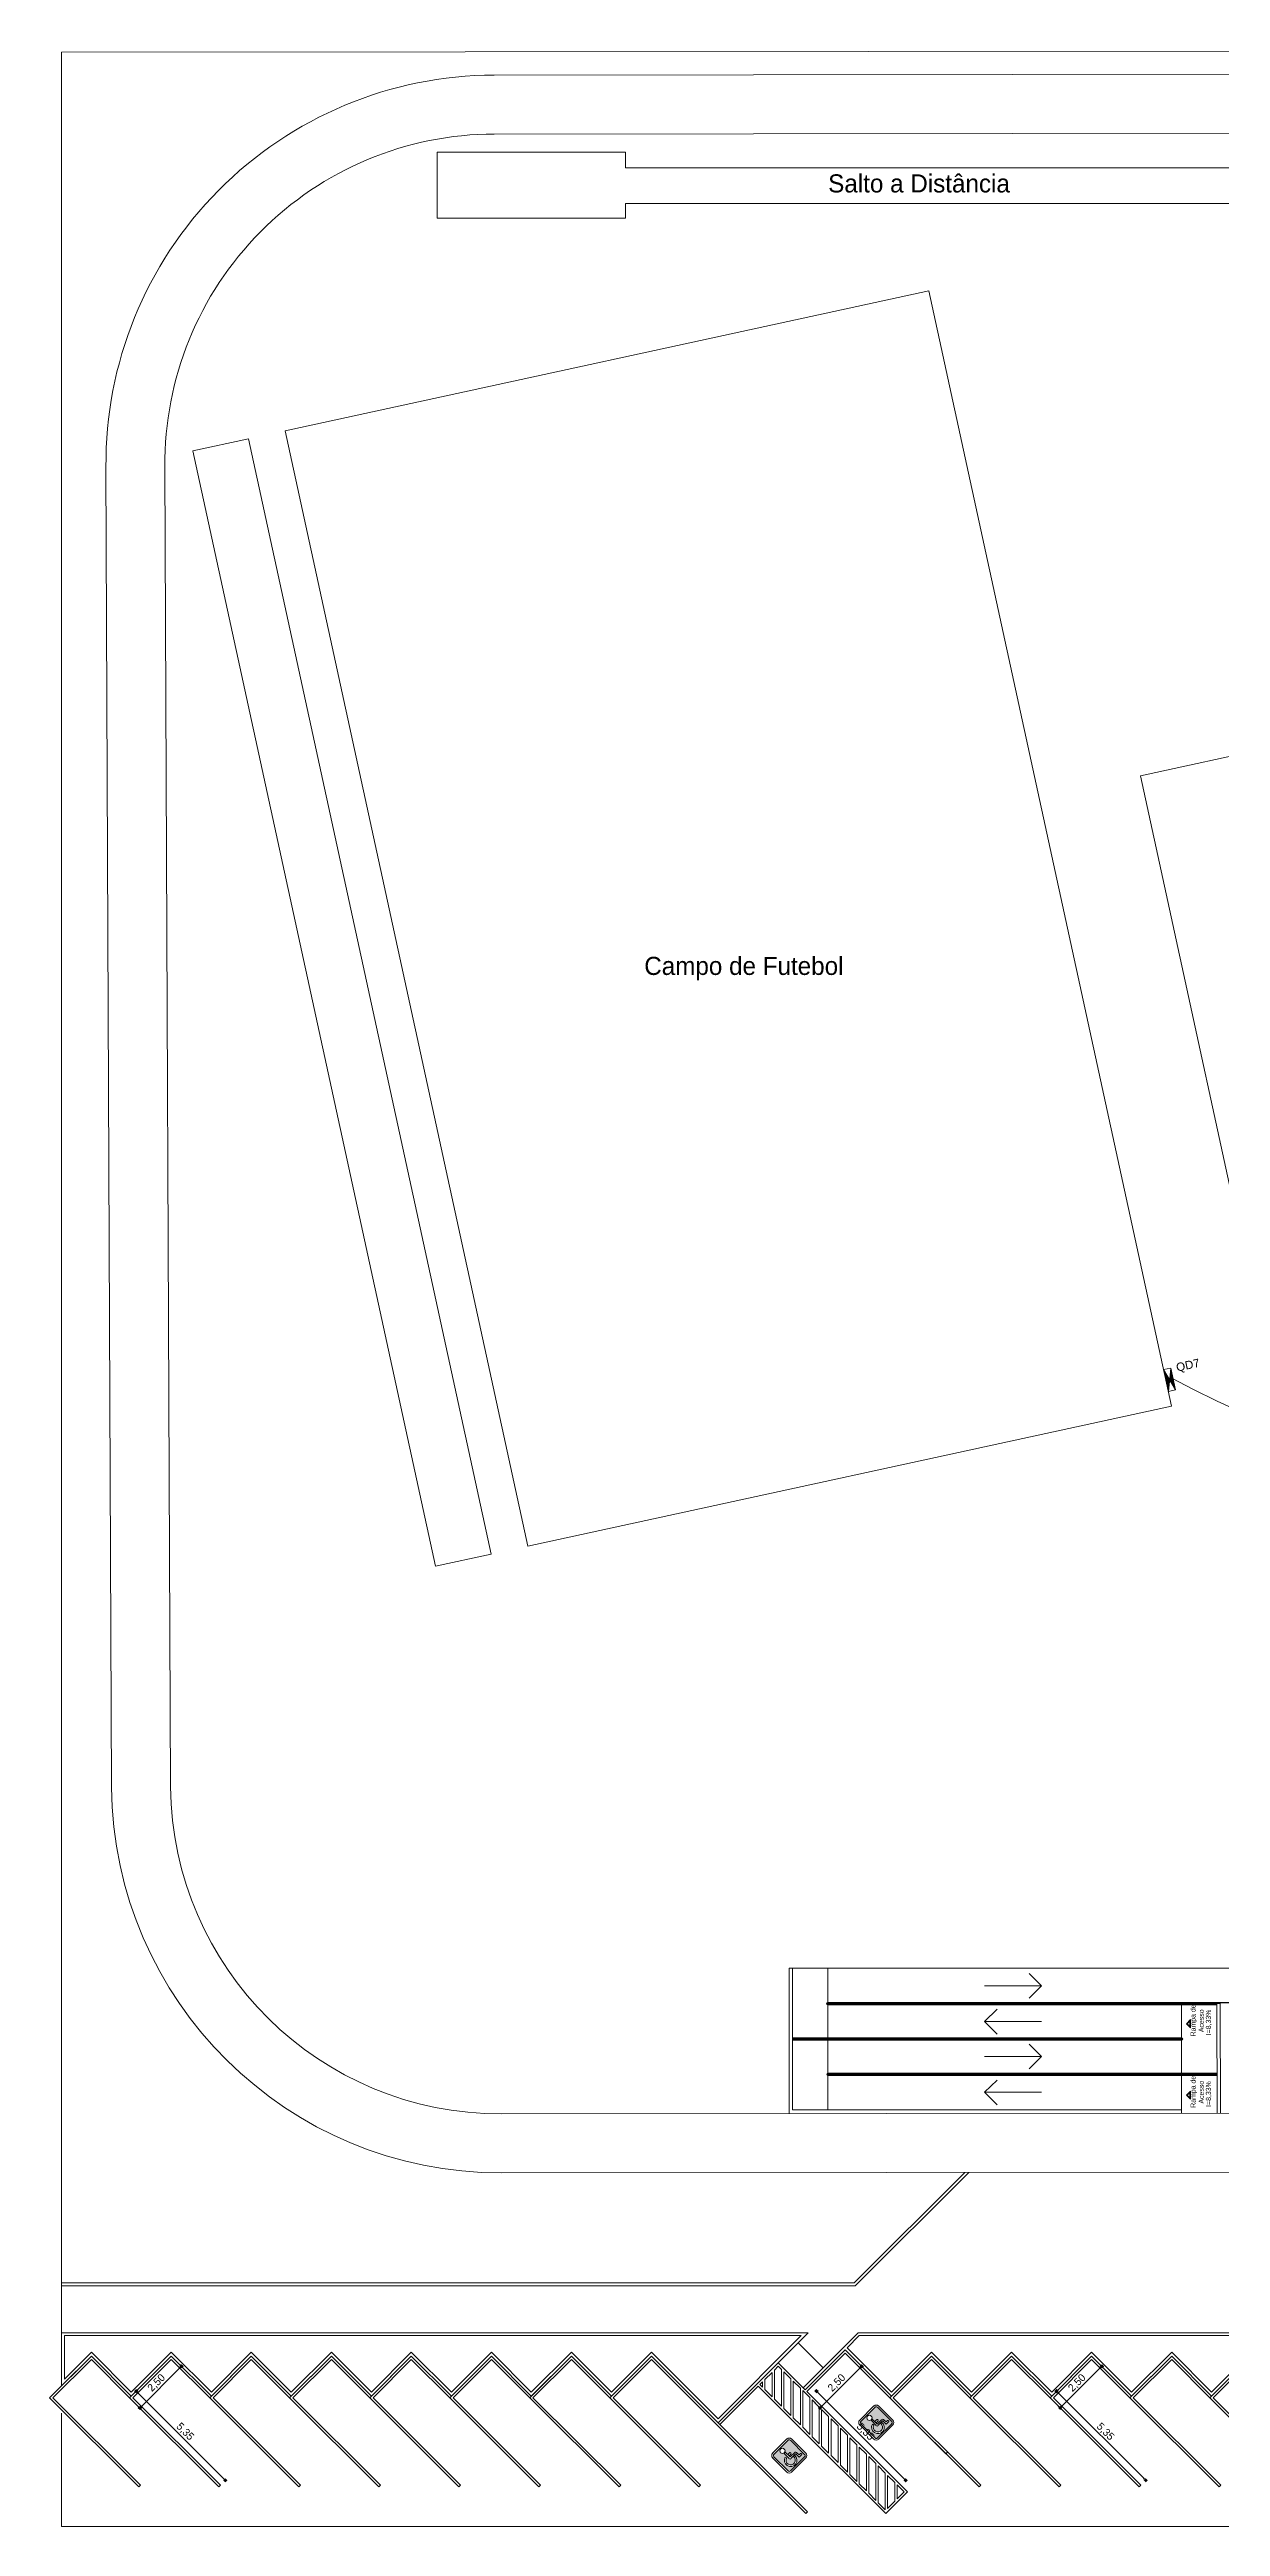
# Model space of a CAD drawing. Header units: millimetres. Extents: x -395 to 1008, y 9 to 692.
# Drawn here: x -394.8 to -345.1, y 9.3 to 114.4 of the extents above; entities that cross this region are included whole.
import ezdxf

# ---------------------------------------------------------------- set-up
doc = ezdxf.new("R2010")
doc.units = ezdxf.units.MM
doc.header["$LTSCALE"] = 0.1
doc.header["$MEASUREMENT"] = 0
doc.layers.get('0').update_dxf_attribs({"color": 5})
for name, color, linetype, lineweight in [('.10 ultra fina', 240, 'Continuous', 5), ('.15', 150, 'Continuous', 15), ('.20', 130, 'Continuous', 5), ('.40 Interno parede', 27, 'Continuous', 5)]:
    doc.layers.add(name, color=color, linetype=linetype, lineweight=lineweight)
doc.styles.add('Arial', font='arial.ttf')
doc.styles.add('Texto Wilian', font='himalaya.ttf')

# ---------------------------------------------------------------- blocks, each defined once
blk = doc.blocks.new('etwew')
at = {"layer": '.10 ultra fina', "lineweight": 5}
h = blk.add_hatch(color=240, dxfattribs=at)
h.dxf.hatch_style = 1
h.paths.add_polyline_path([(346.8, 90.87), (346.8, 90.52), (346.63, 90.69)])
h.paths.add_polyline_path([(346.78, 90.8), (346.67, 90.69), (346.78, 90.59)], flags=16)
h = blk.add_hatch(color=240, dxfattribs=at)
h.dxf.hatch_style = 1
h.paths.add_polyline_path([(346.8, 87.83), (346.8, 87.48), (346.63, 87.66)])
h.paths.add_polyline_path([(346.78, 87.76), (346.67, 87.66), (346.78, 87.55)], flags=16)
h = blk.add_hatch(color=240, dxfattribs=at)
h.dxf.hatch_style = 1
h.paths.add_polyline_path([(333.53, 74.42, 0.414214), (333.43, 74.42), (332.83, 73.81, 0.414214), (332.83, 73.71), (333.43, 73.11, 0.414214), (333.53, 73.11), (334.14, 73.71, 0.414214), (334.14, 73.81)])
h.paths.add_polyline_path([(333.81, 73.88), (333.9, 73.79), (333.96, 73.85, -1), (334, 73.79), (333.9, 73.69), (333.76, 73.83, 0.290137), (333.75, 73.83), (333.54, 73.63, -0.358913), (333.48, 73.63), (333.27, 73.85, -0.241455), (333.31, 73.9), (333.42, 73.8), (333.51, 73.89, -0.485227), (333.56, 73.84), (333.47, 73.75), (333.52, 73.7), (333.7, 73.88, -0.414214)], flags=16)
h.paths.add_polyline_path([(333.11, 73.89, -1), (333.27, 74.04, -1)], flags=16)
h.paths.add_polyline_path([(333.71, 73.76, -2.149116), (333.31, 73.69, -0.384166), (333.37, 73.65, 2.200852), (333.67, 73.71, -0.25666)], flags=16)
h = blk.add_hatch(color=240, dxfattribs=at)
h.dxf.hatch_style = 1
h.paths.add_polyline_path([(329.84, 73.02, 0.414214), (329.74, 73.02), (329.13, 72.41, 0.414214), (329.13, 72.31), (329.74, 71.71, 0.414214), (329.84, 71.71), (330.44, 72.31, 0.414214), (330.44, 72.41)])
h.paths.add_polyline_path([(330.11, 72.48), (330.21, 72.39), (330.27, 72.45, -1), (330.31, 72.39), (330.21, 72.29), (330.07, 72.43, 0.290137), (330.05, 72.43), (329.85, 72.23, -0.358913), (329.79, 72.23), (329.57, 72.45, -0.241455), (329.62, 72.5), (329.73, 72.4), (329.82, 72.49, -0.485227), (329.87, 72.44), (329.78, 72.35), (329.83, 72.3), (330.01, 72.48, -0.414214)], flags=16)
h.paths.add_polyline_path([(329.42, 72.49, -1), (329.58, 72.64, -1)], flags=16)
h.paths.add_polyline_path([(330.02, 72.36, -2.149116), (329.62, 72.29, -0.384166), (329.68, 72.25, 2.200852), (329.97, 72.31, -0.25666)], flags=16)
at = {"layer": '.10 ultra fina', "color": 240, "lineweight": 5}
for p, q in [((420.93, 174.47), (298.93, 174.36)), ((298.93, 174.36), (298.93, 77.57)), ((394.27, 173.47), (317.27, 173.39)), ((394.28, 170.97), (317.28, 170.89)), ((322.85, 170.12), (314.85, 170.12)), ((314.85, 170.12), (314.85, 167.32)), ((322.85, 169.46), (322.85, 170.12)), ((362.85, 169.46), (322.85, 169.46)), ((314.85, 167.32), (322.85, 167.32)), ((322.85, 167.32), (322.85, 167.94)), ((322.85, 167.94), (362.85, 167.94)), ((308.41, 158.3), (335.71, 164.23)), ((335.71, 164.23), (346, 116.9)), ((304.5, 157.45), (306.85, 157.96)), ((306.85, 157.96), (317.14, 110.62)), ((318.7, 110.96), (308.41, 158.3)), ((300.81, 156.75), (301.05, 100.72)), ((303.31, 156.77), (303.55, 100.74)), ((314.79, 110.11), (304.5, 157.45)), ((369.11, 148.97), (344.68, 143.65)), ((344.68, 143.65), (355.11, 95.66)), ((346, 116.9), (318.7, 110.96)), ((317.14, 110.62), (314.79, 110.11)), ((329.78, 86.87), (329.78, 93.04)), ((329.78, 93.04), (329.93, 93.04)), ((329.93, 93.04), (329.93, 87.04)), ((329.93, 93.04), (356.43, 93.04)), ((331.43, 90), (331.43, 93.04)), ((340.49, 92.3), (339.97, 92.82)), ((356.38, 91.59), (331.42, 91.59)), ((331.42, 91.57), (356.38, 91.57)), ((347.92, 91.51), (331.42, 91.51)), ((331.42, 91.49), (347.92, 91.49)), ((331.43, 91.54), (347.92, 91.54)), ((338.07, 92.3), (340.49, 92.3)), ((340.49, 92.3), (339.97, 91.77)), ((346.43, 88.59), (346.43, 91.54)), ((347.93, 86.89), (347.92, 91.54)), ((347.92, 91.54), (348.07, 91.54)), ((348.07, 91.54), (348.08, 86.89)), ((338.07, 90.78), (338.6, 91.3)), ((340.49, 90.78), (338.07, 90.78)), ((338.07, 90.78), (338.6, 90.25)), ((346.63, 90.69), (346.8, 90.87)), ((346.8, 90.52), (346.63, 90.69)), ((346.67, 90.69), (346.78, 90.8)), ((346.78, 90.59), (346.67, 90.69)), ((346.78, 90.8), (346.78, 90.59)), ((346.8, 90.87), (346.8, 90.52)), ((329.93, 90.09), (346.43, 90.09)), ((329.93, 90.07), (346.43, 90.07)), ((329.93, 90.04), (346.43, 90.04)), ((346.43, 90.01), (329.93, 90.01)), ((346.43, 89.99), (329.93, 89.99)), ((331.43, 88.59), (331.43, 90)), ((340.49, 89.3), (339.97, 89.82)), ((331.43, 88.59), (347.93, 88.59)), ((331.43, 88.51), (331.43, 88.57)), ((331.43, 88.57), (347.93, 88.57)), ((331.43, 88.54), (347.93, 88.54)), ((347.93, 88.51), (331.43, 88.51)), ((331.43, 87.04), (331.43, 88.49)), ((347.93, 88.49), (331.43, 88.49)), ((338.07, 89.3), (340.49, 89.3)), ((340.49, 89.3), (339.97, 88.77)), ((346.43, 88.55), (346.43, 88.57)), ((346.43, 88.55), (346.43, 88.51)), ((346.43, 88.49), (346.43, 87.04)), ((338.07, 87.78), (338.6, 88.3)), ((340.49, 87.78), (338.07, 87.78)), ((338.07, 87.78), (338.6, 87.25)), ((346.63, 87.66), (346.8, 87.83)), ((346.8, 87.48), (346.63, 87.66)), ((346.67, 87.66), (346.78, 87.76)), ((346.78, 87.55), (346.67, 87.66)), ((346.78, 87.76), (346.78, 87.55)), ((346.8, 87.83), (346.8, 87.48)), ((317.58, 86.86), (394.58, 86.94)), ((329.93, 87.04), (346.43, 87.04)), ((346.43, 87.04), (346.43, 86.89)), ((317.58, 84.36), (394.58, 84.44)), ((332.54, 79.69), (337.23, 84.38)), ((332.59, 79.57), (337.4, 84.38)), ((298.93, 79.69), (332.54, 79.69)), ((298.93, 79.57), (332.59, 79.57)), ((330.59, 77.57), (298.93, 77.57)), ((298.93, 77.57), (298.93, 75.32)), ((330.3, 77.45), (299.05, 77.45)), ((299.05, 77.45), (299.05, 75.61)), ((299.05, 75.61), (300.19, 76.75)), ((300.19, 76.75), (301.88, 75.05)), ((301.88, 75.05), (303.58, 76.75)), ((303.58, 76.75), (305.28, 75.05)), ((305.28, 75.05), (306.97, 76.75)), ((306.97, 76.75), (308.67, 75.05)), ((308.67, 75.05), (310.37, 76.75)), ((310.37, 76.75), (312.07, 75.05)), ((312.07, 75.05), (313.76, 76.75)), ((313.76, 76.75), (315.46, 75.05)), ((315.46, 75.05), (317.16, 76.75)), ((317.16, 76.75), (318.85, 75.05)), ((318.85, 75.05), (320.55, 76.75)), ((320.55, 76.75), (322.25, 75.05)), ((322.25, 75.05), (323.95, 76.75)), ((323.95, 76.75), (326.77, 73.92)), ((326.77, 73.75), (330.59, 77.57)), ((326.77, 73.92), (330.3, 77.45)), ((330.17, 77.14), (331.23, 76.08)), ((332.71, 77.57), (330.38, 75.24)), ((330.46, 75.15), (332.16, 76.85)), ((332.16, 76.85), (334.13, 74.88)), ((332.76, 77.45), (332.25, 76.93)), ((332.25, 76.93), (334.13, 75.05)), ((396.78, 77.57), (332.71, 77.57)), ((372.3, 77.46), (332.76, 77.45)), ((334.13, 75.05), (335.82, 76.75)), ((335.82, 76.75), (337.52, 75.05)), ((337.52, 75.05), (339.22, 76.75)), ((339.22, 76.75), (340.92, 75.05)), ((340.92, 75.05), (342.61, 76.75)), ((342.61, 76.75), (344.31, 75.05)), ((344.31, 75.05), (346.01, 76.75)), ((346.01, 76.75), (347.7, 75.05)), ((347.7, 75.05), (349.4, 76.75)), ((300.19, 76.58), (298.42, 74.81)), ((298.56, 74.81), (300.19, 76.44)), ((298.93, 75.32), (300.19, 76.58)), ((301.88, 74.88), (300.19, 76.58)), ((300.19, 76.58), (301.88, 74.88)), ((300.19, 76.44), (301.81, 74.81)), ((303.58, 76.58), (301.81, 74.81)), ((301.88, 74.88), (303.58, 76.58)), ((301.95, 74.81), (303.58, 76.44)), ((302.34, 74.47), (303.92, 76.05)), ((305.28, 74.88), (303.58, 76.58)), ((303.58, 76.58), (305.28, 74.88)), ((303.58, 76.44), (305.21, 74.81)), ((303.79, 76.37), (304.05, 76.11)), ((306.97, 76.58), (305.21, 74.81)), ((305.28, 74.88), (306.97, 76.58)), ((305.35, 74.81), (306.97, 76.44)), ((308.67, 74.88), (306.97, 76.58)), ((306.97, 76.58), (308.67, 74.88)), ((306.97, 76.44), (308.6, 74.81)), ((310.37, 76.58), (308.6, 74.81)), ((308.67, 74.88), (310.37, 76.58)), ((308.74, 74.81), (310.37, 76.44)), ((312.07, 74.88), (310.37, 76.58)), ((310.37, 76.58), (312.07, 74.88)), ((310.37, 76.44), (312, 74.81)), ((313.76, 76.58), (312, 74.81)), ((312.07, 74.88), (313.76, 76.58)), ((312.14, 74.81), (313.76, 76.44)), ((315.46, 74.88), (313.76, 76.58)), ((313.76, 76.58), (315.46, 74.88)), ((313.76, 76.44), (315.39, 74.81)), ((317.16, 76.58), (315.39, 74.81)), ((315.46, 74.88), (317.16, 76.58)), ((315.53, 74.81), (317.16, 76.44)), ((318.85, 74.88), (317.16, 76.58)), ((317.16, 76.58), (318.85, 74.88)), ((317.16, 76.44), (318.78, 74.81)), ((320.55, 76.58), (318.78, 74.81)), ((318.85, 74.88), (320.55, 76.58)), ((318.92, 74.81), (320.55, 76.44)), ((322.25, 74.88), (320.55, 76.58)), ((320.55, 76.58), (322.25, 74.88)), ((320.55, 76.44), (322.18, 74.81)), ((323.95, 76.58), (322.18, 74.81)), ((322.25, 74.88), (323.95, 76.58)), ((322.32, 74.81), (323.95, 76.44)), ((325.64, 74.88), (323.95, 76.58)), ((323.95, 76.58), (326.77, 73.75)), ((323.95, 76.44), (325.57, 74.81)), ((328.76, 75.59), (329.06, 75.89)), ((329.06, 74.86), (329.06, 75.89)), ((329.16, 75.99), (329.32, 76.15)), ((329.16, 74.76), (329.16, 75.99)), ((329.32, 76.3), (330.38, 75.24)), ((329.32, 76.15), (329.46, 76.02)), ((329.46, 74.46), (329.46, 76.02)), ((329.56, 75.92), (329.86, 75.62)), ((329.56, 74.36), (329.56, 75.92)), ((330.54, 75.08), (332.16, 76.71)), ((331.19, 74.47), (332.77, 76.05)), ((332.16, 76.71), (336.43, 72.44)), ((332.64, 76.37), (332.9, 76.11)), ((335.82, 76.58), (334.06, 74.81)), ((334.13, 74.88), (335.82, 76.58)), ((334.2, 74.81), (335.82, 76.44)), ((337.52, 74.88), (335.82, 76.58)), ((335.82, 76.58), (337.52, 74.88)), ((335.82, 76.44), (337.45, 74.81)), ((339.22, 76.58), (337.45, 74.81)), ((337.52, 74.88), (339.22, 76.58)), ((337.59, 74.81), (339.22, 76.44)), ((340.92, 74.88), (339.22, 76.58)), ((339.22, 76.58), (340.92, 74.88)), ((339.22, 76.44), (340.85, 74.81)), ((342.61, 76.58), (340.85, 74.81)), ((340.92, 74.88), (342.61, 76.58)), ((340.99, 74.81), (342.61, 76.44)), ((341.37, 74.47), (342.95, 76.05)), ((344.31, 74.88), (342.61, 76.58)), ((342.61, 76.58), (344.31, 74.88)), ((342.61, 76.44), (344.24, 74.81)), ((342.82, 76.37), (343.08, 76.11)), ((346.01, 76.58), (344.24, 74.81)), ((344.31, 74.88), (346.01, 76.58)), ((344.38, 74.81), (346.01, 76.44)), ((347.7, 74.88), (346.01, 76.58)), ((346.01, 76.58), (347.7, 74.88)), ((346.01, 76.44), (347.63, 74.81)), ((349.4, 76.58), (347.63, 74.81)), ((347.7, 74.88), (349.4, 76.58)), ((347.77, 74.81), (349.4, 76.44)), ((298.42, 74.81), (302.2, 71.03)), ((302.27, 71.1), (298.56, 74.81)), ((301.81, 74.81), (305.6, 71.03)), ((305.67, 71.1), (301.95, 74.81)), ((302.09, 75.09), (302.13, 75.13)), ((305.78, 71.4), (302.19, 75)), ((305.21, 74.81), (308.99, 71.03)), ((309.06, 71.1), (305.35, 74.81)), ((308.6, 74.81), (312.38, 71.03)), ((312.45, 71.1), (308.74, 74.81)), ((312, 74.81), (315.78, 71.03)), ((315.85, 71.1), (312.14, 74.81)), ((315.39, 74.81), (319.17, 71.03)), ((319.24, 71.1), (315.53, 74.81)), ((318.78, 74.81), (322.57, 71.03)), ((322.64, 71.1), (318.92, 74.81)), ((322.18, 74.81), (325.96, 71.03)), ((326.03, 71.1), (322.32, 74.81)), ((325.57, 74.81), (330.49, 69.9)), ((326.84, 73.68), (328.47, 75.31)), ((328.47, 75.31), (330.1, 73.68)), ((328.54, 75.38), (328.66, 75.49)), ((328.66, 75.26), (328.54, 75.38)), ((328.66, 75.26), (328.66, 75.49)), ((328.76, 75.16), (328.76, 75.59)), ((329.06, 74.86), (328.76, 75.16)), ((329.46, 74.46), (329.16, 74.76)), ((329.86, 74.06), (329.86, 75.62)), ((329.96, 75.52), (330.26, 75.22)), ((329.96, 73.96), (329.96, 75.52)), ((330.26, 73.66), (330.26, 75.22)), ((330.36, 75.12), (330.66, 74.82)), ((330.36, 73.56), (330.36, 75.12)), ((330.38, 75.24), (330.46, 75.15)), ((334.8, 70.82), (330.54, 75.08)), ((330.66, 73.26), (330.66, 74.82)), ((330.76, 74.72), (331.06, 74.42)), ((330.76, 73.16), (330.76, 74.72)), ((330.94, 75.09), (330.98, 75.13)), ((334.63, 71.4), (331.04, 75)), ((334.06, 74.81), (337.84, 71.03)), ((337.91, 71.1), (334.2, 74.81)), ((337.45, 74.81), (341.23, 71.03)), ((341.3, 71.1), (337.59, 74.81)), ((340.85, 74.81), (344.63, 71.03)), ((344.7, 71.1), (340.99, 74.81)), ((341.13, 75.09), (341.16, 75.13)), ((344.82, 71.4), (341.22, 75)), ((344.24, 74.81), (348.02, 71.03)), ((348.09, 71.1), (344.38, 74.81)), ((347.63, 74.81), (351.42, 71.03)), ((351.49, 71.1), (347.77, 74.81)), ((298.93, 74.16), (298.93, 69.35)), ((302.02, 74.6), (302.28, 74.34)), ((330.56, 69.97), (326.29, 74.23)), ((329.86, 74.06), (329.56, 74.36)), ((330.26, 73.66), (329.96, 73.96)), ((333.88, 69.9), (330.1, 73.68)), ((330.87, 74.6), (331.13, 74.34)), ((331.06, 72.86), (331.06, 74.42)), ((331.16, 74.32), (331.46, 74.02)), ((331.16, 72.76), (331.16, 74.32)), ((331.46, 72.46), (331.46, 74.02)), ((331.56, 73.92), (331.86, 73.62)), ((331.56, 72.36), (331.56, 73.92)), ((331.86, 72.06), (331.86, 73.62)), ((333.38, 74.47), (332.78, 73.86)), ((332.78, 73.66), (333.38, 73.06)), ((333.43, 74.42), (332.83, 73.81)), ((332.83, 73.71), (333.43, 73.11)), ((333.48, 73.63), (333.27, 73.85)), ((333.52, 73.7), (333.31, 73.9)), ((333.42, 73.8), (333.51, 73.89)), ((333.47, 73.75), (333.56, 73.84)), ((333.52, 73.7), (333.7, 73.88)), ((334.14, 73.81), (333.53, 74.42)), ((333.53, 73.11), (334.14, 73.71)), ((333.54, 73.63), (333.75, 73.83)), ((334.18, 73.86), (333.58, 74.47)), ((333.58, 73.06), (334.18, 73.66)), ((333.76, 73.83), (333.9, 73.69)), ((333.8, 73.88), (333.9, 73.79)), ((333.9, 73.79), (333.96, 73.85)), ((333.9, 73.69), (334.01, 73.8)), ((341.06, 74.6), (341.31, 74.34)), ((329.69, 73.07), (329.08, 72.46)), ((329.74, 73.02), (329.13, 72.41)), ((330.44, 72.41), (329.84, 73.02)), ((330.49, 72.46), (329.89, 73.07)), ((330.66, 73.26), (330.36, 73.56)), ((331.06, 72.86), (330.76, 73.16)), ((331.46, 72.46), (331.16, 72.76)), ((331.96, 73.52), (332.26, 73.22)), ((331.96, 71.96), (331.96, 73.52)), ((332.26, 71.66), (332.26, 73.22)), ((332.36, 73.12), (332.66, 72.82)), ((332.36, 71.56), (332.36, 73.12)), ((332.66, 71.26), (332.66, 72.82)), ((332.76, 72.72), (333.06, 72.42)), ((332.76, 71.16), (332.76, 72.72)), ((329.08, 72.26), (329.69, 71.66)), ((329.13, 72.31), (329.74, 71.71)), ((329.79, 72.23), (329.57, 72.45)), ((329.83, 72.3), (329.62, 72.5)), ((329.73, 72.4), (329.82, 72.49)), ((329.78, 72.35), (329.87, 72.44)), ((329.83, 72.3), (330.01, 72.48)), ((329.84, 71.71), (330.44, 72.31)), ((329.85, 72.23), (330.05, 72.43)), ((329.89, 71.66), (330.49, 72.26)), ((330.07, 72.43), (330.21, 72.29)), ((330.11, 72.48), (330.21, 72.39)), ((330.21, 72.39), (330.27, 72.45)), ((330.21, 72.29), (330.32, 72.4)), ((331.86, 72.06), (331.56, 72.36)), ((332.26, 71.66), (331.96, 71.96)), ((332.66, 71.26), (332.36, 71.56)), ((333.06, 70.86), (333.06, 72.42)), ((333.16, 72.32), (333.46, 72.02)), ((333.16, 70.76), (333.16, 72.32)), ((333.46, 70.46), (333.46, 72.02)), ((333.56, 71.92), (333.86, 71.62)), ((333.56, 70.36), (333.56, 71.92)), ((333.86, 70.06), (333.86, 71.62)), ((333.96, 71.52), (334.26, 71.22)), ((333.96, 70.12), (333.96, 71.52)), ((336.43, 72.44), (336.5, 72.51)), ((302.2, 71.03), (302.27, 71.1)), ((302.2, 71.03), (302.2, 71.03)), ((305.6, 71.03), (305.67, 71.1)), ((305.6, 71.03), (305.6, 71.03)), ((305.88, 71.31), (305.91, 71.34)), ((308.99, 71.03), (309.06, 71.1)), ((308.99, 71.03), (308.99, 71.03)), ((312.38, 71.03), (312.45, 71.1)), ((312.38, 71.03), (312.38, 71.03)), ((315.78, 71.03), (315.85, 71.1)), ((315.78, 71.03), (315.78, 71.03)), ((319.17, 71.03), (319.24, 71.1)), ((319.17, 71.03), (319.17, 71.03)), ((322.57, 71.03), (322.64, 71.1)), ((322.57, 71.03), (322.57, 71.03)), ((325.96, 71.03), (326.03, 71.1)), ((325.96, 71.03), (325.96, 71.03)), ((333.06, 70.86), (332.76, 71.16)), ((333.46, 70.46), (333.16, 70.76)), ((334.73, 70.75), (333.88, 69.9)), ((334.26, 70.42), (334.26, 71.22)), ((334.36, 71.12), (334.66, 70.82)), ((334.36, 70.52), (334.36, 71.12)), ((334.66, 70.82), (334.36, 70.52)), ((334.73, 71.31), (334.76, 71.34)), ((334.8, 70.82), (334.73, 70.75)), ((337.84, 71.03), (337.91, 71.1)), ((337.84, 71.03), (337.84, 71.03)), ((341.23, 71.03), (341.3, 71.1)), ((341.23, 71.03), (341.23, 71.03)), ((344.63, 71.03), (344.7, 71.1)), ((344.63, 71.03), (344.63, 71.03)), ((344.91, 71.31), (344.94, 71.34)), ((348.02, 71.03), (348.09, 71.1)), ((348.02, 71.03), (348.02, 71.03)), ((330.49, 69.9), (330.56, 69.97)), ((330.49, 69.9), (330.49, 69.9)), ((333.86, 70.06), (333.56, 70.36)), ((334.26, 70.42), (333.96, 70.12)), ((298.93, 69.35), (414.83, 69.35))]:
    blk.add_line(p, q, dxfattribs=at)
for centre in [(333.19, 73.96), (329.5, 72.56)]:
    blk.add_circle(centre, 0.112, dxfattribs=at)
for centre, radius, start, end in [((317.31, 156.89), 16.5, 90.1186, 180.4929), ((317.31, 156.89), 14, 90.1186, 180.4929), ((317.55, 100.86), 16.5, 180.4929, 270.1186), ((317.55, 100.86), 14, 180.4929, 270.1186), ((331.42, 91.54), 0.05, 90, 270), ((331.42, 91.54), 0.03, 90, 270), ((346.43, 90.04), 0.05, 270, 90), ((346.43, 90.04), 0.03, 270, 90), ((331.43, 88.54), 0.05, 90, 270), ((331.43, 88.54), 0.03, 90, 270), ((332.88, 73.76), 0.144, 135, 225), ((332.88, 73.76), 0.0737, 135, 225), ((333.34, 73.83), 0.0763, 107.851, 162.149), ((333.55, 73.56), 0.269, 150.9167, 51.105), ((333.32, 73.64), 0.052, 18.8866, 102.9468), ((333.55, 73.56), 0.199, 150.9167, 53.1743), ((333.48, 74.36), 0.144, 45, 135), ((333.48, 74.36), 0.0737, 45, 135), ((333.52, 73.66), 0.0461, 226.0898, 305.0648), ((333.52, 73.85), 0.0443, 353.2321, 96.7679), ((333.74, 73.69), 0.0728, 106.4299, 164.0092), ((333.75, 73.83), 0.0726, 42.7258, 132.7258), ((333.75, 73.82), 0.0136, 43.4126, 111.305), ((333.98, 73.82), 0.0352, 306.6901, 126.6901), ((334.08, 73.76), 0.0737, 315, 45), ((334.08, 73.76), 0.144, 315, 45), ((329.79, 72.96), 0.144, 45, 135), ((329.79, 72.96), 0.0737, 45, 135), ((333.48, 73.16), 0.144, 225, 315), ((333.48, 73.16), 0.0737, 225, 315), ((329.19, 72.36), 0.144, 135, 225), ((329.19, 72.36), 0.0737, 135, 225), ((329.65, 72.43), 0.0763, 107.851, 162.149), ((329.85, 72.16), 0.269, 150.9167, 51.105), ((329.63, 72.24), 0.052, 18.8866, 102.9468), ((329.85, 72.16), 0.199, 150.9167, 53.1743), ((329.79, 71.76), 0.144, 225, 315), ((329.79, 71.76), 0.0737, 225, 315), ((329.83, 72.26), 0.0461, 226.0898, 305.0648), ((329.82, 72.45), 0.0443, 353.2321, 96.7679), ((330.04, 72.29), 0.0728, 106.4299, 164.0092), ((330.06, 72.43), 0.0726, 42.7258, 132.7258), ((330.06, 72.42), 0.0136, 43.4126, 111.305), ((330.29, 72.42), 0.0352, 306.6901, 126.6901), ((330.39, 72.36), 0.0737, 315, 45), ((330.39, 72.36), 0.144, 315, 45)]:
    blk.add_arc(centre, radius, start, end, dxfattribs=at)
at = {"layer": '.10 ultra fina', "color": 240, "lineweight": 5, "style": 'Texto Wilian'}
for s, p in [('Salto a Distância  ', (331.44, 168.41)), ('Campo de Futebol ', (323.64, 135.2))]:
    blk.add_text(s, height=0.768, dxfattribs=at).set_placement(p)
for s, height, rotation, p in [('Rampa de', 0.213, 90, (347.02, 90.15)), ('Acesso', 0.213, 90, (347.37, 90.33)), ('I=8,33%%%', 0.213, 90, (347.67, 90.2)), ('Rampa de', 0.213, 90, (347.02, 87.12)), ('Acesso', 0.213, 90, (347.37, 87.3)), ('I=8,33%%%', 0.213, 90, (347.67, 87.16)), ('2,50', 0.32, 45, (302.76, 75.05)), ('2,50', 0.32, 45, (331.61, 75.05)), ('2,50', 0.32, 45, (341.8, 75.05)), ('5,35', 0.32, 315, (303.77, 73.57)), ('5,35', 0.32, 315, (332.62, 73.57)), ('5,35', 0.32, 315, (342.8, 73.57))]:
    blk.add_text(s, height=height, rotation=rotation, dxfattribs=at).set_placement(p)

msp = doc.modelspace()

# ---------------------------------------------------------------- hatches: boundary and pattern name
h = msp.add_hatch(color=256)
h.dxf.hatch_style = 1
h.paths.add_polyline_path([(-347.23, 58.42), (-347.28, 57.93), (-347.03, 57.5)])
h.paths.add_polyline_path([(-347.33, 57.43), (-347.28, 57.93), (-347.54, 58.36)])

# ---------------------------------------------------------------- linework, layer by layer
at = {"layer": '.15', "color": 150, "lineweight": 15}
for p, q in [((-347.23, 58.42), (-347.54, 58.36)), ((-347.54, 58.36), (-347.33, 57.43)), ((-347.54, 58.36), (-347.03, 57.5)), ((-347.23, 58.42), (-347.33, 57.43)), ((-347.23, 58.42), (-347.03, 57.5)), ((-347.03, 57.5), (-347.33, 57.43))]:
    msp.add_line(p, q, dxfattribs=at)
at = {"layer": '.20', "color": 130, "lineweight": 20}
msp.add_lwpolyline([(-347.19, 58), (-346.29, 57.53), (-345.26, 57.02), (-344.2, 56.54)], dxfattribs=at)
at = {"color": 0, "linetype": 'ByBlock', "lineweight": -2}
for p, q in [((-389.23, 16.01), (-389.28, 15.97)), ((-360.38, 16.01), (-360.43, 15.97)), ((-350.2, 16.01), (-350.25, 15.97)), ((-391.06, 14.96), (-391.01, 14.91)), ((-362.21, 14.96), (-362.16, 14.91)), ((-352.03, 14.96), (-351.98, 14.91)), ((-390.91, 14.34), (-390.86, 14.38)), ((-362.06, 14.34), (-362.01, 14.38)), ((-351.88, 14.34), (-351.83, 14.38)), ((-387.37, 11.27), (-387.42, 11.31)), ((-358.52, 11.27), (-358.57, 11.31)), ((-348.34, 11.27), (-348.38, 11.31))]:
    msp.add_line(p, q, dxfattribs=at)
at = {"color": 0, "linetype": 'ByBlock'}
for points in [[(-389.28, 16.06), (-389.19, 16.15), (-389.19, 15.97), (-389.09, 16.06)], [(-360.43, 16.06), (-360.34, 16.15), (-360.34, 15.97), (-360.24, 16.06)], [(-350.25, 16.06), (-350.15, 16.15), (-350.15, 15.97), (-350.06, 16.06)], [(-391.11, 14.91), (-391.2, 15.01), (-391.01, 15.01), (-391.11, 15.1)], [(-362.26, 14.91), (-362.35, 15.01), (-362.16, 15.01), (-362.26, 15.1)], [(-352.07, 14.91), (-352.17, 15.01), (-351.98, 15.01), (-352.07, 15.1)], [(-390.86, 14.29), (-390.95, 14.2), (-390.95, 14.38), (-391.05, 14.29)], [(-362.01, 14.29), (-362.1, 14.2), (-362.1, 14.38), (-362.2, 14.29)], [(-351.83, 14.29), (-351.92, 14.2), (-351.92, 14.38), (-352.01, 14.29)], [(-387.32, 11.31), (-387.23, 11.22), (-387.42, 11.22), (-387.32, 11.13)], [(-358.47, 11.31), (-358.38, 11.22), (-358.57, 11.22), (-358.47, 11.13)], [(-348.29, 11.31), (-348.2, 11.22), (-348.38, 11.22), (-348.29, 11.13)]]:
    msp.add_solid(points, dxfattribs=at)

# ---------------------------------------------------------------- block references
at = {"layer": '.10 ultra fina', "color": 240, "lineweight": 5}
msp.add_blockref('etwew', (-693.2, -60.09), dxfattribs=at)

# ---------------------------------------------------------------- texts
at = {"layer": '.40 Interno parede', "color": 27, "insert": (-346.94, 58.18), "char_height": 0.351, "width": 2.0825, "attachment_point": 7, "rotation": 12.2675, "line_spacing_factor": 0.9, "style": 'Arial'}
msp.add_mtext('QD7', dxfattribs=at)

doc.saveas('drawing.dxf')
